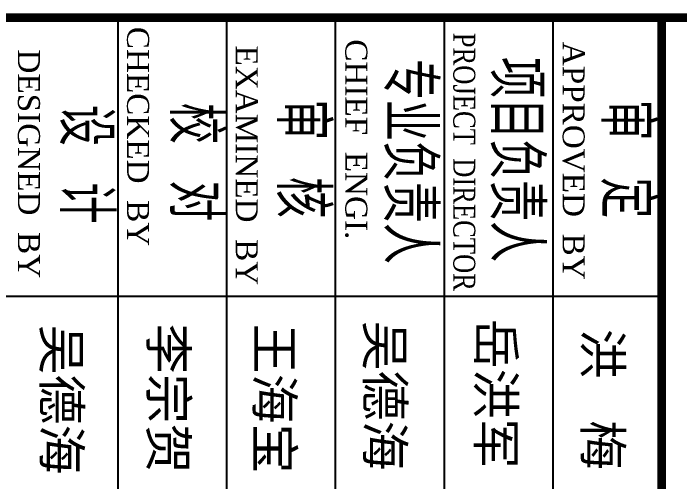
# Model space of a CAD drawing. Extents: x 14207793 to 14719554, y -1675802 to -1228715.
# Drawn here: x 14222940 to 14228397, y -1459974 to -1456137 of the extents above; entities that cross this region are included whole.
import ezdxf

# ---------------------------------------------------------------- set-up
doc = ezdxf.new("R2010")
doc.units = 0
doc.header["$LTSCALE"] = 500
doc.header["$MEASUREMENT"] = 0
doc.layers.get('0').update_dxf_attribs({"linetype": 'CONTINUOUS'})
doc.layers.add('PUB_TITLE', color=4, linetype='CONTINUOUS')
doc.styles.add('GHF', font='TIMES.TTF')
doc.styles.add('HZ', font='txt', dxfattribs={"width": 0.8, "bigfont": 'hztxt'})

msp = doc.modelspace()

# ---------------------------------------------------------------- linework, layer by layer
at = {"color": 4, "const_width": 71.27}
msp.add_lwpolyline([(14228249.2, -1462172.5), (14228249.2, -1456172.5), (14256992.5, -1456172.5), (14256992.5, -1462172.5)], close=True, dxfattribs=at)
at = {"layer": 'PUB_TITLE'}
for p, q in [((14223795.1, -1456172.5), (14223795.1, -1462172.5, -1200)), ((14224685.92, -1456172.5), (14224685.92, -1462172.5, -1200)), ((14225576.74, -1456172.5), (14225576.74, -1462172.5, -1200)), ((14226467.56, -1456172.5), (14226467.56, -1462172.5, -1200)), ((14227358.38, -1456172.5), (14227358.38, -1462172.5, -1200)), ((14228269.48, -1458455.9, -1200), (14221140.85, -1458455.9, -1200))]:
    msp.add_line(p, q, dxfattribs=at)
at = {"layer": 'PUB_TITLE', "const_width": 71.27}
msp.add_lwpolyline([(14228249.2, -1456172.5), (14228249.2, -1462172.5), (14221122.64, -1462172.5), (14221122.64, -1456172.5)], close=True, dxfattribs=at)

# ---------------------------------------------------------------- texts
at = {"color": 2, "style": 'GHF'}
for s, height, p in [('CHECKED  BY', 180, (14223871.6, -1456247.43, -1200)), ('CHIEF  ENGI.', 180, (14225658.95, -1456349.62, -1200)), ('EXAMINED  BY', 180, (14224761.88, -1456400.76)), ('APPROVED  BY', 180, (14227438.9, -1456370.14)), ('DESIGNED  BY', 180, (14222977.98, -1456433.22)), ('吴德海', 300, (14223185, -1458687.5)), ('李宗贺', 300, (14224060, -1458680)), ('王海宝', 300, (14224927.5, -1458680)), ('吴德海', 300, (14225832.5, -1458655)), ('岳洪军', 300, (14226742.27, -1458638.4, 3355.32)), ('洪   梅', 300, (14227616.87, -1458720.94, 1554.42))]:
    msp.add_text(s, height=height, rotation=270, dxfattribs=at).set_placement(p)
at = {"color": 2, "width": 0.8}
for s, height, style, p in [('PROJECT  DIRECTOR', 180, 'GHF', (14226543.19, -1456296.38)), ('项目负责人', 420, 'HZ', (14226847.96, -1456495.28, -2400)), ('专业负责人', 420, 'HZ', (14225975.6, -1456510.65, -2400)), ('设 计', 420, 'HZ', (14223322.58, -1456887.38, -2400)), ('校 对', 420, 'HZ', (14224221.44, -1456870.83, -2400)), ('审 核', 420, 'HZ', (14225097.98, -1456841.86, 354.42)), ('审 定', 420, 'HZ', (14227754.42, -1456844.15, -2400))]:
    msp.add_text(s, height=height, rotation=270, dxfattribs=dict(at, style=style)).set_placement(p)

doc.saveas('drawing.dxf')
